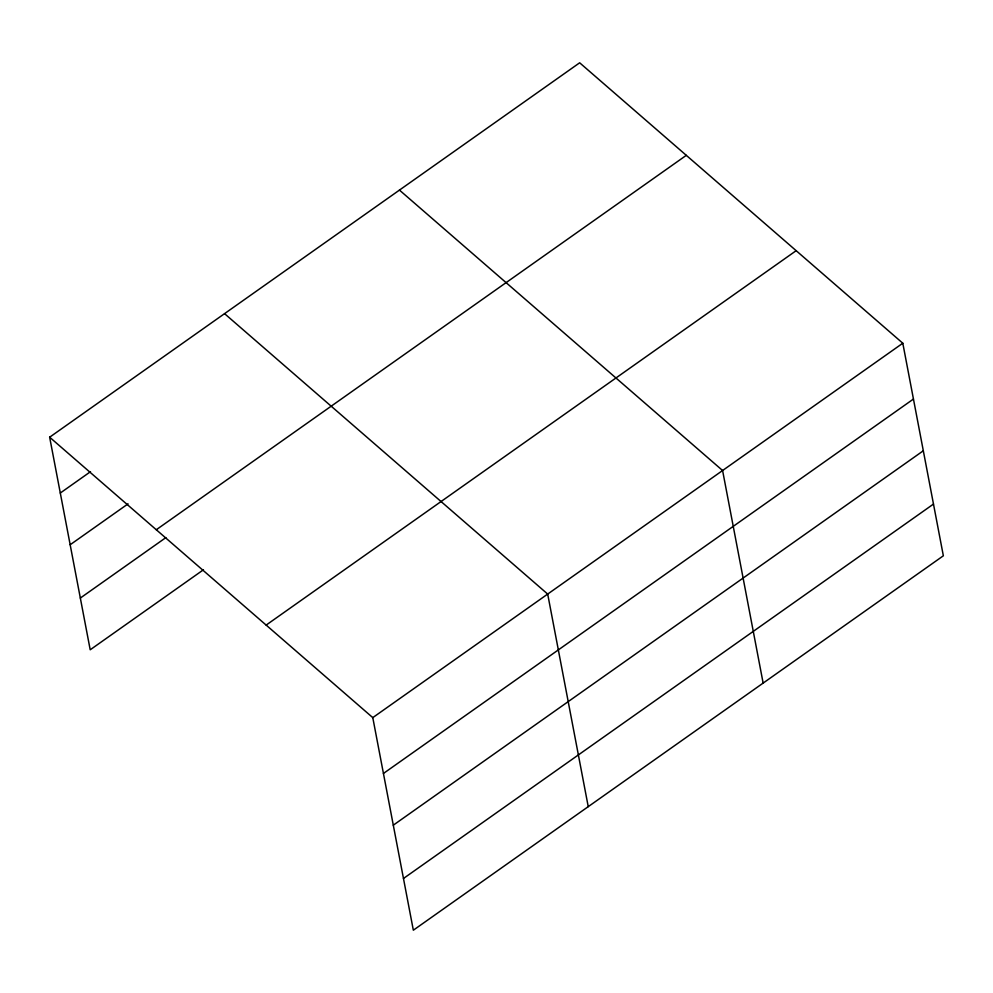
<?xml version="1.0" encoding="UTF-8"?>
<svg xmlns="http://www.w3.org/2000/svg" width="993" height="993" viewBox="0 0 993 993"><rect width="100%" height="100%" fill="white"/><g stroke="black" fill="none" stroke-linecap="round" stroke-linejoin="round"><path stroke-width="1.49" d="M49.65 437.205L579.664 62.795L902.798 343.218L943.35 555.795L413.336 930.205L372.785 717.629L49.65 437.205L90.202 649.782L203.453 569.771M60.3 493.024L90.5 471.687M70.168 544.747L128.047 503.861M156.286 529.741L686.3 155.33M80.334 598.047L165.893 537.598M266.149 625.094L796.163 250.683M372.785 717.629L902.798 343.218M383.435 773.46L913.448 399.049M393.29 825.183L923.316 450.772M403.468 878.482L933.482 504.072M399.459 190.097L722.594 470.521L763.145 683.097M224.555 313.651L547.689 594.075L588.241 806.651"/></g></svg>
